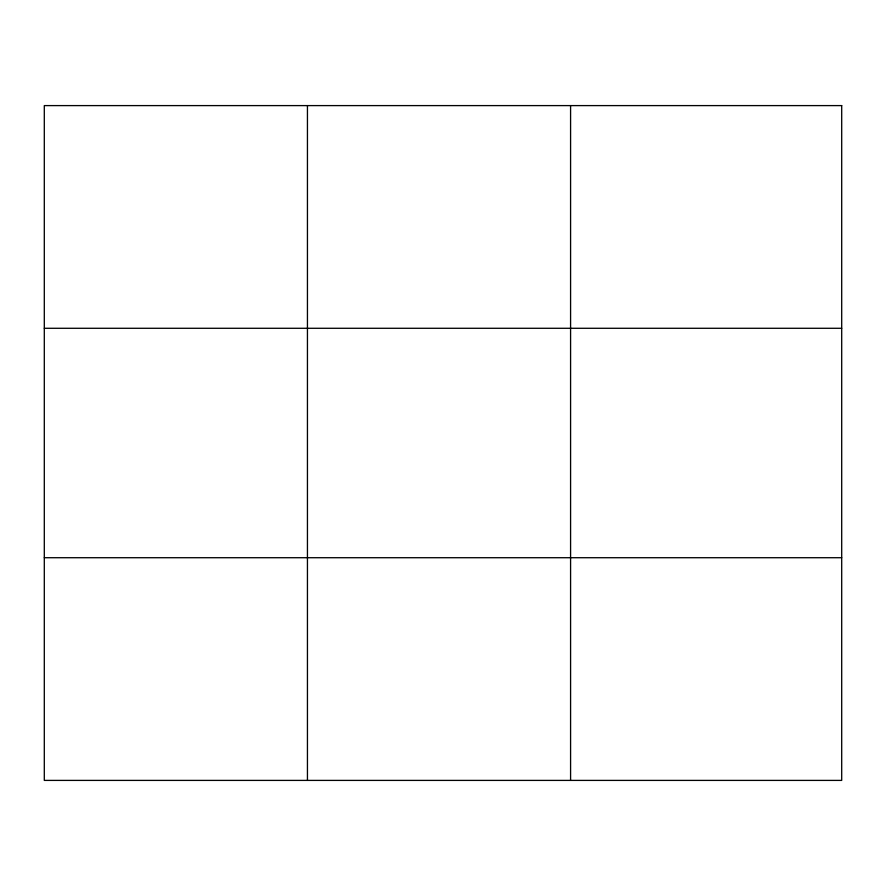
<?xml version="1.0" encoding="UTF-8"?>
<svg xmlns="http://www.w3.org/2000/svg" width="886" height="886" viewBox="0 0 886 886"><rect width="100%" height="100%" fill="white"/><g stroke="black" fill="none" stroke-linecap="round" stroke-linejoin="round"><path stroke-width="1.33" d="M307.442 105.6L307.442 780.4M570.584 105.6L570.584 780.4M44.3 328.285L841.7 328.285M44.3 557.715L841.7 557.715M841.7 105.6L841.7 780.4L44.3 780.4L44.3 105.6L841.7 105.6"/></g></svg>
